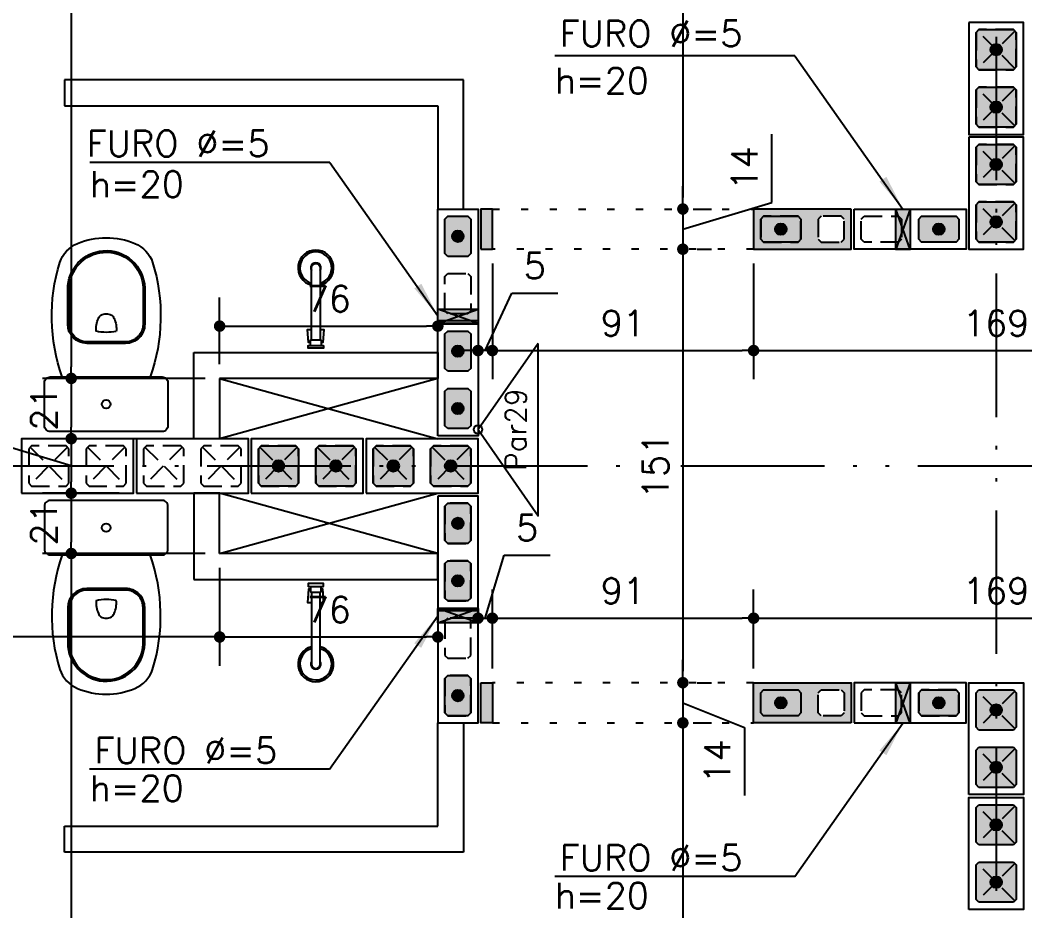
# Model space of a CAD drawing. Extents: x -14651 to 3487, y -4567 to -809.
# Drawn here: x 524 to 874, y -1744.1 to -1433.8 of the extents above; entities that cross this region are included whole.
import ezdxf
from ezdxf.enums import TextEntityAlignment as Align

# ---------------------------------------------------------------- set-up
doc = ezdxf.new("R2010")
doc.units = 0
doc.header["$LTSCALE"] = 25
for name, pattern in [('DASHED2', [0.375, 0.25, -0.125]), ('ESTILO_TQS_0002', [0.4, 0.1, -0.3]), ('ESTILO_TQS_0004', [3.3, 2, -0.4, 0.05, -0.4, 0.05, -0.4])]:
    doc.linetypes.add(name, pattern=pattern)
for name, color, linetype in [('203', 1, 'DASHED2'), ('213', 252, 'Continuous'), ('241', 2, 'Continuous'), ('247', 50, 'Continuous'), ('248', 100, 'Continuous'), ('253', 251, 'Continuous'), ('ALVENARIA NÃO ESTRUTURAL', 242, 'Continuous'), ('Arranque', 14, 'Continuous'), ('COTA', 1, 'Continuous'), ('EIXOS', 1, 'ESTILO_TQS_0004'), ('FERRO', 5, 'Continuous'), ('H2', 252, 'Continuous'), ('Linha_fina', 1, 'Continuous'), ('Pena_1', 1, 'Continuous'), ('Pena_2', 2, 'Continuous'), ('PORTA', 3, 'ESTILO_TQS_0002'), ('PROJ', 252, 'Continuous'), ('T1', 2, 'Continuous'), ('VIGA', 3, 'Continuous')]:
    doc.layers.add(name, color=color, linetype=linetype)
doc.styles.add('COTA', font='romans.shx')
doc.styles.add('Texto1', font='romans.shx', dxfattribs={"height": 9})
doc.dimstyles.new('forma', dxfattribs={"dimscale": 5, "dimtxt": 1.8, "dimasz": 0.8, "dimexe": 2, "dimexo": 1, "dimgap": 1, "dimtad": 1, "dimdec": 1, "dimzin": 9, "dimtxsty": 'COTA', "dimblk1": 'DOT', "dimblk2": 'DOT', "dimsah": 1, "dimcen": 0, "dimdle": 1, "dimclrd": 256, "dimclre": 256, "dimclrt": 2, "dimadec": 0, "dimazin": 0, "dimtfac": 1, "dimtdec": 0, "dimtmove": 0, "dimatfit": 3, "dimfxl": 1, "dimtolj": 1, "dimtzin": 0, "dimarcsym": 0})

# ---------------------------------------------------------------- blocks, each defined once
blk = doc.blocks.new('P4020')
blk.add_lwpolyline([(-19.5, -9.5), (19.5, -9.5), (19.5, 9.5), (-19.5, 9.5), (-19.5, -9.5)])
at = {"color": 1, "linetype": 'DASHED2'}
for points in [[(-17, -6), (-16, -7), (-4, -7), (-3, -6), (-3, 6), (-4, 7), (-16, 7), (-17, 6), (-17, -6)], [(3, -6), (4, -7), (16, -7), (17, -6), (17, 6), (16, 7), (4, 7), (3, 6), (3, -6)]]:
    blk.add_lwpolyline(points, dxfattribs=at)
at = {"layer": '203', "color": 253}
for p, q in [((-16.5, 6.5), (-3.5, -6.5)), ((-3.5, 6.5), (-16.5, -6.5)), ((16.5, 6.5), (3.5, -6.5)), ((3.5, 6.5), (16.5, -6.5))]:
    blk.add_line(p, q, dxfattribs=at)
blk = doc.blocks.new('P0515')
at = {"layer": '253'}
blk.add_hatch(color=210, dxfattribs=at).paths.add_polyline_path([(-2, -7), (2, -7), (2, 7), (-2, 7)])
blk.add_lwpolyline([(-2, -7), (2, -7), (2, 7), (-2, 7), (-2, -7)])
blk = doc.blocks.new('P3515')
at = {"layer": '248'}
h = blk.add_hatch(color=100, dxfattribs=at)
h.paths.add_polyline_path([(17, 7), (-17, 7), (-17, -7), (17, -7)])
h.paths.add_polyline_path([(-5.5, -3.5), (-6.5, -4.5), (-13.5, -4.5), (-14.5, -3.5), (-14.5, 3.5), (-13.5, 4.5), (-6.5, 4.5), (-5.5, 3.5)], flags=16)
h.paths.add_polyline_path([(0.5, 3.5), (1.5, 4.5), (13.5, 4.5), (14.5, 3.5), (14.5, -3.5), (13.5, -4.5), (1.5, -4.5), (0.5, -3.5)], flags=16)
blk.add_lwpolyline([(-17, -7), (17, -7), (17, 7), (-17, 7), (-17, -7)])
at = {"color": 1, "linetype": 'DASHED2'}
for points in [[(-14.5, -3.5), (-13.5, -4.5), (-6.5, -4.5), (-5.5, -3.5), (-5.5, 3.5), (-6.5, 4.5), (-13.5, 4.5), (-14.5, 3.5), (-14.5, -3.5)], [(0.5, -3.5), (1.5, -4.5), (13.5, -4.5), (14.5, -3.5), (14.5, 3.5), (13.5, 4.5), (1.5, 4.5), (0.5, 3.5), (0.5, -3.5)]]:
    blk.add_lwpolyline(points, dxfattribs=at)
blk = doc.blocks.new('P4015', base_point=(5842102.11612, -8124149.02973))
blk.add_lwpolyline([(5842082.61612, -8124156.02973), (5842121.61612, -8124156.02973), (5842121.61612, -8124142.02973), (5842082.61612, -8124142.02973), (5842082.61612, -8124156.02973)])
at = {"color": 1, "linetype": 'DASHED2'}
for points in [[(5842085.11612, -8124152.52973), (5842086.11612, -8124153.52973), (5842098.11612, -8124153.52973), (5842099.11612, -8124152.52973), (5842099.11612, -8124145.52973), (5842098.11612, -8124144.52973), (5842086.11612, -8124144.52973), (5842085.11612, -8124145.52973), (5842085.11612, -8124152.52973)], [(5842105.11612, -8124152.52973), (5842106.11612, -8124153.52973), (5842118.11612, -8124153.52973), (5842119.11612, -8124152.52973), (5842119.11612, -8124145.52973), (5842118.11612, -8124144.52973), (5842106.11612, -8124144.52973), (5842105.11612, -8124145.52973), (5842105.11612, -8124152.52973)]]:
    blk.add_lwpolyline(points, dxfattribs=at)
blk = doc.blocks.new('GR-1414')
at = {"layer": '213'}
h = blk.add_hatch(color=256, dxfattribs=at)
h.paths.add_polyline_path([(6, -7), (7, -6), (7, 6), (6, 7), (-6, 7), (-7, 6), (-7, -6), (-6, -7)])
h.paths.add_polyline_path([(2, 0, 1), (-2, 0, 1)], flags=16)
at = {"layer": 'Arranque'}
blk.add_hatch(color=256, dxfattribs=at).paths.add_polyline_path([(2, 0, 1), (-2, 0, 1)])
at = {"layer": '213'}
for p, q in [((-7, 6), (-6, 7)), ((-6, 7), (6, 7)), ((6, 7), (7, 6)), ((-7, -6), (-7, 6)), ((7, 6), (7, -6)), ((-6, -7), (-7, -6)), ((7, -6), (6, -7)), ((6, -7), (-6, -7))]:
    blk.add_line(p, q, dxfattribs=at)
at = {"layer": 'FERRO', "linetype": 'Continuous'}
blk.add_circle((0, 0), 2, dxfattribs=at)
blk = doc.blocks.new('GR-1409')
at = {"layer": '213'}
h = blk.add_hatch(color=256, dxfattribs=at)
h.paths.add_polyline_path([(-6, 4.5), (-7, 3.5), (-7, -3.5), (-6, -4.5), (6, -4.5), (7, -3.5), (7, 3.5), (6, 4.5)])
h.paths.add_polyline_path([(-2, 0, 1), (2, 0, 1)], flags=16)
at = {"layer": 'Arranque'}
blk.add_hatch(color=256, dxfattribs=at).paths.add_polyline_path([(-2, 0, 1), (2, 0, 1)])
at = {"layer": '213'}
blk.add_lwpolyline([(-7, 3.5), (-6, 4.5), (6, 4.5), (7, 3.5), (7, -3.5), (6, -4.5), (-6, -4.5), (-7, -3.5), (-7, 3.5)], dxfattribs=at)
at = {"layer": 'FERRO', "linetype": 'Continuous'}
blk.add_circle((0, 0), 2, dxfattribs=at)
blk = doc.blocks.new('A$C3139355f')
at = {"layer": 'ALVENARIA NÃO ESTRUTURAL'}
for p, q in [((683.08, -652.27), (683.08, -661.27)), ((822.08, -652.27), (683.08, -652.27)), ((822.08, -697.27), (822.08, -652.27)), ((683.08, -661.27), (813.08, -661.27)), ((813.08, -661.27), (813.08, -697.27)), ((813.08, -697.27), (822.08, -697.27)), ((728.08, -777.27), (728.08, -747.27)), ((728.08, -747.27), (813.08, -747.27)), ((813.08, -747.27), (813.08, -756.27)), ((813.08, -756.27), (737.08, -756.27)), ((737.08, -756.27), (737.08, -777.27)), ((737.08, -777.27), (728.08, -777.27)), ((728.08, -796.27), (728.08, -826.27)), ((737.08, -796.27), (728.08, -796.27)), ((737.08, -817.27), (737.08, -796.27)), ((813.08, -817.27), (737.08, -817.27)), ((813.08, -826.27), (813.08, -817.27)), ((728.08, -826.27), (813.08, -826.27)), ((813.08, -912.27), (813.08, -876.27)), ((813.08, -876.27), (822.08, -876.27)), ((822.08, -876.27), (822.08, -921.27)), ((683.08, -921.27), (683.08, -912.27)), ((683.08, -912.27), (813.08, -912.27)), ((822.08, -921.27), (683.08, -921.27))]:
    blk.add_line(p, q, dxfattribs=at)
at = {"layer": 'Pena_1'}
for p, q in [((737.08, -756.27), (813.08, -777.27)), ((813.08, -756.27), (737.08, -777.27)), ((737.08, -817.27), (813.08, -796.27)), ((813.08, -817.27), (737.08, -796.27))]:
    blk.add_line(p, q, dxfattribs=at)
at = {"layer": 'PROJ'}
for points in [[(682.27, -755.77, -0.160999), (681.41, -715.88, -0.2149), (687.58, -709.27, -0.2), (707.58, -709.27, -0.2149), (713.74, -715.88, -0.160999), (712.88, -755.77)], [(684.18, -737.43), (684.18, -725.16, -0.391339), (696.53, -711.8, -0.428196), (710.97, -724.75), (710.98, -737.43, -0.416194), (704.34, -744.07), (690.82, -744.07, -0.413638), (684.18, -737.43)], [(769.03, -742.82), (769.03, -717.77, -1), (772.13, -717.77), (772.13, -742.82)], [(773.08, -744.77, -0.414214), (773.28, -744.97), (773.28, -745.77), (767.88, -745.77), (767.88, -744.97, -0.414214), (768.08, -744.77), (773.08, -744.77)], [(768.48, -744.77, 0.414214), (768.68, -744.57), (768.68, -743.02, -0.414214), (768.88, -742.82), (772.28, -742.82), (772.48, -743.02), (772.48, -744.57, 0.414214), (772.68, -744.77)], [(682.27, -817.77, 0.160999), (681.41, -857.66, 0.2149), (687.58, -864.27, 0.2), (707.58, -864.27, 0.2149), (713.74, -857.66, 0.160999), (712.88, -817.77)], [(684.18, -836.11), (684.18, -848.38, 0.391339), (696.53, -861.74, 0.428196), (710.97, -848.79), (710.98, -836.11, 0.416194), (704.34, -829.47), (690.82, -829.47, 0.413638), (684.18, -836.11)], [(773.08, -828.77, 0.414214), (773.28, -828.57), (773.28, -827.77), (767.88, -827.77), (767.88, -828.57, 0.414214), (768.08, -828.77), (773.08, -828.77)], [(768.48, -828.77, -0.414214), (768.68, -828.97), (768.68, -830.52, 0.414214), (768.88, -830.72), (772.28, -830.72), (772.48, -830.52), (772.48, -828.97, -0.414214), (772.68, -828.77)], [(769.03, -830.72), (769.03, -855.77, 1), (772.13, -855.77), (772.13, -830.72)]]:
    blk.add_lwpolyline(points, format="xyb", dxfattribs=at)
for points in [[(684.74, -737.43), (684.74, -725.16, -0.391339), (696.57, -712.36, -0.428002), (710.4, -724.76), (710.41, -737.43, -0.416278), (704.34, -743.51), (690.82, -743.51, -0.413625)], [(701.09, -739.88, -0.10791), (694.07, -739.84, -0.124585), (694.84, -735.38, -0.161338), (695.71, -734.19, -0.122351), (697.58, -733.74, -0.122351), (699.44, -734.19, -0.167944), (700.31, -735.38, -0.125904), (701.09, -739.88)], [(676.08, -761.77), (676.08, -758.17), (676.08, -757.77, -0.414214), (678.08, -755.77), (717.08, -755.77, -0.414214), (719.08, -757.77), (719.08, -772.77, -0.414214), (717.08, -774.77), (678.08, -774.77, -0.414214), (676.08, -772.77)], [(676.08, -811.77), (676.08, -815.37), (676.08, -815.77, 0.414214), (678.08, -817.77), (717.08, -817.77, 0.414214), (719.08, -815.77), (719.08, -800.77, 0.414214), (717.08, -798.77), (678.08, -798.77, 0.414214), (676.08, -800.77)], [(684.74, -836.11), (684.74, -848.38, 0.391339), (696.57, -861.17, 0.428002), (710.4, -848.78), (710.41, -836.1, 0.416278), (704.34, -830.03), (690.82, -830.03, 0.413625)], [(701.09, -833.66, 0.10791), (694.07, -833.7, 0.124585), (694.84, -838.16, 0.161338), (695.71, -839.35, 0.122351), (697.58, -839.8, 0.122351), (699.44, -839.35, 0.167944), (700.31, -838.16, 0.125904), (701.09, -833.66)]]:
    blk.add_lwpolyline(points, format="xyb", close=True, dxfattribs=at)
for points in [[(768.68, -743.81), (768.08, -743.81), (767.69, -739.24), (769.03, -739.24)], [(772.13, -739.24), (773.39, -739.24), (773.07, -743.81), (772.48, -743.81)], [(768.68, -829.73), (768.08, -829.73), (767.69, -834.3), (769.03, -834.3)], [(772.13, -834.3), (773.39, -834.3), (773.07, -829.73), (772.48, -829.73)]]:
    blk.add_lwpolyline(points, dxfattribs=at)
for centre in [(697.58, -765.27), (697.58, -808.27)]:
    blk.add_circle(centre, 1.5, dxfattribs=at)
for centre, radius, start, end in [((770.58, -717.77), 6.2, 284.4854, 255.5176), ((770.58, -717.77), 5.54, 286.2501, 253.7533), ((770.58, -717.77), 1.79, 329.7652, 210.2549), ((770.58, -855.77), 6.2, 104.4824, 75.5146), ((770.58, -855.77), 5.54, 106.2467, 73.7499), ((770.58, -855.77), 1.79, 149.7451, 30.2348)]:
    blk.add_arc(centre, radius, start, end, dxfattribs=at)
blk = doc.blocks.new('_Dot')
at = {"color": 0, "linetype": 'ByBlock', "lineweight": -2}
blk.add_line((-0.5, 0), (-1, 0), dxfattribs=at)
at = {"color": 0, "linetype": 'ByBlock', "const_width": 0.5}
blk.add_lwpolyline([(-0.25, 0, 1), (0.25, 0, 1)], format="xyb", close=True, dxfattribs=at)
blk = doc.blocks.new('*D149')
at = {"layer": 'COTA', "lineweight": -2, "transparency": 16777216}
for p, q in [((793.52, -1238.6), (744.87, -1238.6)), ((754.87, -1242.6), (754.87, -1495.6)), ((759.87, -1499.6), (764.87, -1499.6))]:
    blk.add_line(p, q, dxfattribs=at)
at = {"layer": 'Defpoints', "color": 0, "transparency": 16777216}
for p in [(798.52, -1238.6), (754.87, -1499.6), (754.87, -1499.6)]:
    blk.add_point(p, dxfattribs=at)
at = {"layer": 'COTA', "lineweight": -2, "transparency": 16777216, "xscale": 4, "yscale": 4, "zscale": 4}
for p, rotation in [((754.87, -1238.6), 90), ((754.87, -1499.6), 270)]:
    blk.add_blockref('_Dot', p, dxfattribs=dict(at, rotation=rotation))
at = {"layer": 'COTA', "color": 2, "transparency": 16777216, "insert": (745.37, -1369.1), "char_height": 9, "attachment_point": 5, "rotation": 90, "style": 'COTA'}
blk.add_mtext('\\A1;261 ', dxfattribs=at)
blk = doc.blocks.new('*D150')
at = {"layer": 'COTA', "lineweight": -2, "transparency": 16777216}
for p, q in [((785.87, -1497.3), (785.87, -1473.58)), ((754.87, -1495.6), (754.87, -1491.6)), ((754.87, -1506.6), (785.87, -1497.3)), ((754.87, -1499.6), (754.87, -1513.6)), ((754.87, -1499.6), (754.87, -1513.6)), ((759.87, -1499.6), (764.87, -1499.6)), ((759.87, -1513.6), (764.87, -1513.6)), ((754.87, -1517.6), (754.87, -1521.6))]:
    blk.add_line(p, q, dxfattribs=at)
at = {"layer": 'Defpoints', "color": 0, "transparency": 16777216}
for p in [(754.87, -1499.6), (754.87, -1513.6), (754.87, -1513.6)]:
    blk.add_point(p, dxfattribs=at)
at = {"layer": 'COTA', "lineweight": -2, "transparency": 16777216, "xscale": 4, "yscale": 4, "zscale": 4}
for p, rotation in [((754.87, -1499.6), 270), ((754.87, -1513.6), 90)]:
    blk.add_blockref('_Dot', p, dxfattribs=dict(at, rotation=rotation))
at = {"layer": 'COTA', "color": 2, "transparency": 16777216, "insert": (776.37, -1485.44), "char_height": 9, "attachment_point": 5, "rotation": 90, "style": 'COTA'}
blk.add_mtext('\\A1;14 ', dxfattribs=at)
blk = doc.blocks.new('*D151')
at = {"layer": 'COTA', "lineweight": -2, "transparency": 16777216}
for p, q in [((759.87, -1513.6), (764.87, -1513.6)), ((754.87, -1517.6), (754.87, -1660.6)), ((759.87, -1664.6), (764.87, -1664.6))]:
    blk.add_line(p, q, dxfattribs=at)
at = {"layer": 'Defpoints', "color": 0, "transparency": 16777216}
for p in [(754.87, -1513.6), (754.87, -1664.6), (754.87, -1664.6)]:
    blk.add_point(p, dxfattribs=at)
at = {"layer": 'COTA', "lineweight": -2, "transparency": 16777216, "xscale": 4, "yscale": 4, "zscale": 4}
for p, rotation in [((754.87, -1513.6), 90), ((754.87, -1664.6), 270)]:
    blk.add_blockref('_Dot', p, dxfattribs=dict(at, rotation=rotation))
at = {"layer": 'COTA', "color": 2, "transparency": 16777216, "insert": (745.37, -1589.1), "char_height": 9, "attachment_point": 5, "rotation": 90, "style": 'COTA'}
blk.add_mtext('\\A1;151 ', dxfattribs=at)
blk = doc.blocks.new('*D152')
at = {"layer": 'COTA', "lineweight": -2, "transparency": 16777216}
for p, q in [((754.87, -1660.6), (754.87, -1656.6)), ((754.87, -1664.6), (754.87, -1678.6)), ((754.87, -1664.6), (754.87, -1678.6)), ((759.87, -1664.6), (764.87, -1664.6)), ((754.87, -1671.6), (776.37, -1680.22)), ((759.87, -1678.6), (764.87, -1678.6)), ((754.87, -1682.6), (754.87, -1686.6)), ((776.37, -1680.22), (776.37, -1703.93))]:
    blk.add_line(p, q, dxfattribs=at)
at = {"layer": 'Defpoints', "color": 0, "transparency": 16777216}
for p in [(754.87, -1664.6), (754.87, -1678.6), (754.87, -1678.6)]:
    blk.add_point(p, dxfattribs=at)
at = {"layer": 'COTA', "lineweight": -2, "transparency": 16777216, "xscale": 4, "yscale": 4, "zscale": 4}
for p, rotation in [((754.87, -1664.6), 270), ((754.87, -1678.6), 90)]:
    blk.add_blockref('_Dot', p, dxfattribs=dict(at, rotation=rotation))
at = {"layer": 'COTA', "color": 2, "transparency": 16777216, "insert": (766.87, -1692.07), "char_height": 9, "attachment_point": 5, "rotation": 90, "style": 'COTA'}
blk.add_mtext('\\A1;14 ', dxfattribs=at)
blk = doc.blocks.new('*D153')
at = {"layer": 'COTA', "lineweight": -2, "transparency": 16777216}
for p, q in [((759.87, -1678.6), (764.87, -1678.6)), ((754.87, -1682.6), (754.87, -1935.6)), ((793.52, -1939.6), (744.87, -1939.6))]:
    blk.add_line(p, q, dxfattribs=at)
at = {"layer": 'Defpoints', "color": 0, "transparency": 16777216}
for p in [(754.87, -1678.6), (754.87, -1939.6), (798.52, -1939.6)]:
    blk.add_point(p, dxfattribs=at)
at = {"layer": 'COTA', "lineweight": -2, "transparency": 16777216, "xscale": 4, "yscale": 4, "zscale": 4}
for p, rotation in [((754.87, -1678.6), 90), ((754.87, -1939.6), 270)]:
    blk.add_blockref('_Dot', p, dxfattribs=dict(at, rotation=rotation))
at = {"layer": 'COTA', "color": 2, "transparency": 16777216, "insert": (745.37, -1809.1), "char_height": 9, "attachment_point": 5, "rotation": 90, "style": 'COTA'}
blk.add_mtext('\\A1;261 ', dxfattribs=at)
blk = doc.blocks.new('*D156')
at = {"layer": 'COTA', "lineweight": -2, "transparency": 16777216}
for p, q in [((548.52, -1028.6), (531.84, -1028.6)), ((541.84, -1032.6), (541.84, -1554.6)), ((588.52, -1558.6), (531.84, -1558.6))]:
    blk.add_line(p, q, dxfattribs=at)
at = {"layer": 'Defpoints', "color": 0, "transparency": 16777216}
for p in [(553.52, -1028.6), (541.84, -1558.6), (593.52, -1558.6)]:
    blk.add_point(p, dxfattribs=at)
at = {"layer": 'COTA', "lineweight": -2, "transparency": 16777216, "xscale": 4, "yscale": 4, "zscale": 4}
for p, rotation in [((541.84, -1028.6), 90), ((541.84, -1558.6), 270)]:
    blk.add_blockref('_Dot', p, dxfattribs=dict(at, rotation=rotation))
at = {"layer": 'COTA', "color": 2, "transparency": 16777216, "insert": (532.34, -1293.6), "char_height": 9, "attachment_point": 5, "rotation": 90, "style": 'COTA'}
blk.add_mtext('\\A1;530 ', dxfattribs=at)
blk = doc.blocks.new('*D157')
at = {"layer": 'COTA', "lineweight": -2, "transparency": 16777216}
for p, q in [((588.52, -1558.6), (531.84, -1558.6)), ((541.84, -1562.6), (541.84, -1575.6)), ((588.52, -1579.6), (531.84, -1579.6))]:
    blk.add_line(p, q, dxfattribs=at)
at = {"layer": 'Defpoints', "color": 0, "transparency": 16777216}
for p in [(593.52, -1558.6), (541.84, -1579.6), (593.52, -1579.6)]:
    blk.add_point(p, dxfattribs=at)
at = {"layer": 'COTA', "lineweight": -2, "transparency": 16777216, "xscale": 4, "yscale": 4, "zscale": 4}
for p, rotation in [((541.84, -1558.6), 90), ((541.84, -1579.6), 270)]:
    blk.add_blockref('_Dot', p, dxfattribs=dict(at, rotation=rotation))
at = {"layer": 'COTA', "color": 2, "transparency": 16777216, "insert": (532.34, -1569.1), "char_height": 9, "attachment_point": 5, "rotation": 90, "style": 'COTA'}
blk.add_mtext('\\A1;21 ', dxfattribs=at)
blk = doc.blocks.new('*D158')
at = {"layer": 'COTA', "lineweight": -2, "transparency": 16777216}
for p, q in [((519.84, -1582.5), (519.84, -1559.64)), ((588.52, -1579.6), (531.84, -1579.6)), ((541.84, -1589.1), (519.84, -1582.5)), ((541.84, -1583.6), (541.84, -1594.6)), ((558.52, -1598.6), (531.84, -1598.6))]:
    blk.add_line(p, q, dxfattribs=at)
at = {"layer": 'Defpoints', "color": 0, "transparency": 16777216}
for p in [(593.52, -1579.6), (541.84, -1598.6), (563.52, -1598.6)]:
    blk.add_point(p, dxfattribs=at)
at = {"layer": 'COTA', "lineweight": -2, "transparency": 16777216, "xscale": 4, "yscale": 4, "zscale": 4}
for p, rotation in [((541.84, -1579.6), 90), ((541.84, -1598.6), 270)]:
    blk.add_blockref('_Dot', p, dxfattribs=dict(at, rotation=rotation))
at = {"layer": 'COTA', "color": 2, "transparency": 16777216, "insert": (510.34, -1571.07), "char_height": 9, "attachment_point": 5, "rotation": 90, "style": 'COTA'}
blk.add_mtext('\\A1;19 ', dxfattribs=at)
blk = doc.blocks.new('*D159')
at = {"layer": 'COTA', "lineweight": -2, "transparency": 16777216}
for p, q in [((558.52, -1598.6), (531.84, -1598.6)), ((541.84, -1602.6), (541.84, -1615.6)), ((588.52, -1619.6), (531.84, -1619.6))]:
    blk.add_line(p, q, dxfattribs=at)
at = {"layer": 'Defpoints', "color": 0, "transparency": 16777216}
for p in [(563.52, -1598.6), (541.84, -1619.6), (593.52, -1619.6)]:
    blk.add_point(p, dxfattribs=at)
at = {"layer": 'COTA', "lineweight": -2, "transparency": 16777216, "xscale": 4, "yscale": 4, "zscale": 4}
for p, rotation in [((541.84, -1598.6), 90), ((541.84, -1619.6), 270)]:
    blk.add_blockref('_Dot', p, dxfattribs=dict(at, rotation=rotation))
at = {"layer": 'COTA', "color": 2, "transparency": 16777216, "insert": (532.34, -1609.1), "char_height": 9, "attachment_point": 5, "rotation": 90, "style": 'COTA'}
blk.add_mtext('\\A1;21 ', dxfattribs=at)
blk = doc.blocks.new('*D160')
at = {"layer": 'COTA', "lineweight": -2, "transparency": 16777216}
for p, q in [((588.52, -1619.6), (531.84, -1619.6)), ((541.84, -1623.6), (541.84, -2145.6)), ((536.84, -2149.6), (531.84, -2149.6))]:
    blk.add_line(p, q, dxfattribs=at)
at = {"layer": 'Defpoints', "color": 0, "transparency": 16777216}
for p in [(593.52, -1619.6), (541.84, -2149.6), (541.84, -2149.6)]:
    blk.add_point(p, dxfattribs=at)
at = {"layer": 'COTA', "lineweight": -2, "transparency": 16777216, "xscale": 4, "yscale": 4, "zscale": 4}
for p, rotation in [((541.84, -1619.6), 90), ((541.84, -2149.6), 270)]:
    blk.add_blockref('_Dot', p, dxfattribs=dict(at, rotation=rotation))
at = {"layer": 'COTA', "color": 2, "transparency": 16777216, "insert": (532.34, -1884.6), "char_height": 9, "attachment_point": 5, "rotation": 90, "style": 'COTA'}
blk.add_mtext('\\A1;530 ', dxfattribs=at)
blk = doc.blocks.new('_IDNPAR_2')
at = {"color": 3}
blk.add_lwpolyline([(1, -0.7), (0, 0), (-1, -0.7)], close=True, dxfattribs=at)
blk.add_circle((0, 0), 0.05, dxfattribs=at)
at = {"layer": '247', "color": 2, "style": 'COTA', "flags": 8}
blk.add_attdef('ID', text='', height=0.24, dxfattribs=at).set_placement((0, -0.438), align=Align.MIDDLE_CENTER)
blk = doc.blocks.new('*D222')
at = {"layer": 'COTA', "lineweight": -2, "transparency": 16777216}
for p, q in [((688.52, -1518.6), (688.52, -1558.91)), ((779.52, -1518.6), (779.52, -1558.91)), ((692.52, -1548.91), (775.52, -1548.91))]:
    blk.add_line(p, q, dxfattribs=at)
at = {"layer": 'Defpoints', "color": 0, "transparency": 16777216}
for p in [(688.52, -1513.6), (779.52, -1513.6), (779.52, -1548.91)]:
    blk.add_point(p, dxfattribs=at)
at = {"layer": 'COTA', "lineweight": -2, "transparency": 16777216, "xscale": 4, "yscale": 4, "zscale": 4, "rotation": 180}
blk.add_blockref('_Dot', (688.52, -1548.91), dxfattribs=at)
at = {"layer": 'COTA', "lineweight": -2, "transparency": 16777216, "xscale": 4, "yscale": 4, "zscale": 4}
blk.add_blockref('_Dot', (779.52, -1548.91), dxfattribs=at)
at = {"layer": 'COTA', "color": 2, "transparency": 16777216, "insert": (734.02, -1539.41), "char_height": 9, "attachment_point": 5, "style": 'COTA'}
blk.add_mtext('\\A1;91 ', dxfattribs=at)
blk = doc.blocks.new('*D223')
at = {"layer": 'COTA', "lineweight": -2, "transparency": 16777216}
for p, q in [((779.52, -1518.6), (779.52, -1558.91)), ((948.52, -1518.6), (948.52, -1558.91)), ((783.52, -1548.91), (944.52, -1548.91))]:
    blk.add_line(p, q, dxfattribs=at)
at = {"layer": 'Defpoints', "color": 0, "transparency": 16777216}
for p in [(779.52, -1513.6), (948.52, -1513.6), (948.52, -1548.91)]:
    blk.add_point(p, dxfattribs=at)
at = {"layer": 'COTA', "lineweight": -2, "transparency": 16777216, "xscale": 4, "yscale": 4, "zscale": 4, "rotation": 180}
blk.add_blockref('_Dot', (779.52, -1548.91), dxfattribs=at)
at = {"layer": 'COTA', "lineweight": -2, "transparency": 16777216, "xscale": 4, "yscale": 4, "zscale": 4}
blk.add_blockref('_Dot', (948.52, -1548.91), dxfattribs=at)
at = {"layer": 'COTA', "color": 2, "transparency": 16777216, "insert": (864.02, -1539.41), "char_height": 9, "attachment_point": 5, "style": 'COTA'}
blk.add_mtext('\\A1;169 ', dxfattribs=at)
blk = doc.blocks.new('*D238')
at = {"layer": 'COTA', "lineweight": -2, "transparency": 16777216}
for p, q in [((683.52, -1518.6), (683.52, -1558.91)), ((688.52, -1518.6), (688.52, -1558.91)), ((686.02, -1548.91), (695.32, -1528.86)), ((695.32, -1528.86), (711.32, -1528.86)), ((679.52, -1548.91), (675.52, -1548.91)), ((688.52, -1548.91), (683.52, -1548.91)), ((688.52, -1548.91), (683.52, -1548.91)), ((692.52, -1548.91), (696.52, -1548.91))]:
    blk.add_line(p, q, dxfattribs=at)
at = {"layer": 'Defpoints', "color": 0, "transparency": 16777216}
for p in [(683.52, -1513.6), (688.52, -1513.6), (683.52, -1548.91)]:
    blk.add_point(p, dxfattribs=at)
at = {"layer": 'COTA', "lineweight": -2, "transparency": 16777216, "xscale": 4, "yscale": 4, "zscale": 4}
blk.add_blockref('_Dot', (683.52, -1548.91), dxfattribs=at)
at = {"layer": 'COTA', "lineweight": -2, "transparency": 16777216, "xscale": 4, "yscale": 4, "zscale": 4, "rotation": 180}
blk.add_blockref('_Dot', (688.52, -1548.91), dxfattribs=at)
at = {"layer": 'COTA', "color": 2, "transparency": 16777216, "insert": (703.32, -1519.36), "char_height": 9, "attachment_point": 5, "style": 'COTA'}
blk.add_mtext('\\A1;5 ', dxfattribs=at)
blk = doc.blocks.new('*D239')
at = {"layer": 'COTA', "lineweight": -2, "transparency": 16777216}
for p, q in [((686.02, -1642.13), (692.62, -1620.13)), ((692.62, -1620.13), (708.62, -1620.13)), ((683.52, -1654.1), (683.52, -1632.13)), ((688.52, -1659.6), (688.52, -1632.13)), ((679.52, -1642.13), (675.52, -1642.13)), ((683.52, -1642.13), (688.52, -1642.13)), ((683.52, -1642.13), (688.52, -1642.13)), ((692.52, -1642.13), (696.52, -1642.13))]:
    blk.add_line(p, q, dxfattribs=at)
at = {"layer": 'Defpoints', "color": 0, "transparency": 16777216}
for p in [(688.52, -1642.13), (683.52, -1659.1), (688.52, -1664.6)]:
    blk.add_point(p, dxfattribs=at)
at = {"layer": 'COTA', "lineweight": -2, "transparency": 16777216, "xscale": 4, "yscale": 4, "zscale": 4}
blk.add_blockref('_Dot', (683.52, -1642.13), dxfattribs=at)
at = {"layer": 'COTA', "lineweight": -2, "transparency": 16777216, "xscale": 4, "yscale": 4, "zscale": 4, "rotation": 180}
blk.add_blockref('_Dot', (688.52, -1642.13), dxfattribs=at)
at = {"layer": 'COTA', "color": 2, "transparency": 16777216, "insert": (700.62, -1610.63), "char_height": 9, "attachment_point": 5, "style": 'COTA'}
blk.add_mtext('\\A1;5 ', dxfattribs=at)
blk = doc.blocks.new('*D240')
at = {"layer": 'COTA', "lineweight": -2, "transparency": 16777216}
for p, q in [((688.52, -1659.6), (688.52, -1632.13)), ((779.52, -1659.6), (779.52, -1632.13)), ((692.52, -1642.13), (775.52, -1642.13))]:
    blk.add_line(p, q, dxfattribs=at)
at = {"layer": 'Defpoints', "color": 0, "transparency": 16777216}
for p in [(779.52, -1642.13), (688.52, -1664.6), (779.52, -1664.6)]:
    blk.add_point(p, dxfattribs=at)
at = {"layer": 'COTA', "lineweight": -2, "transparency": 16777216, "xscale": 4, "yscale": 4, "zscale": 4, "rotation": 180}
blk.add_blockref('_Dot', (688.52, -1642.13), dxfattribs=at)
at = {"layer": 'COTA', "lineweight": -2, "transparency": 16777216, "xscale": 4, "yscale": 4, "zscale": 4}
blk.add_blockref('_Dot', (779.52, -1642.13), dxfattribs=at)
at = {"layer": 'COTA', "color": 2, "transparency": 16777216, "insert": (734.02, -1632.63), "char_height": 9, "attachment_point": 5, "style": 'COTA'}
blk.add_mtext('\\A1;91 ', dxfattribs=at)
blk = doc.blocks.new('*D241')
at = {"layer": 'COTA', "lineweight": -2, "transparency": 16777216}
for p, q in [((779.52, -1659.6), (779.52, -1632.13)), ((948.52, -1659.6), (948.52, -1632.13)), ((783.52, -1642.13), (944.52, -1642.13))]:
    blk.add_line(p, q, dxfattribs=at)
at = {"layer": 'Defpoints', "color": 0, "transparency": 16777216}
for p in [(948.52, -1642.13), (779.52, -1664.6), (948.52, -1664.6)]:
    blk.add_point(p, dxfattribs=at)
at = {"layer": 'COTA', "lineweight": -2, "transparency": 16777216, "xscale": 4, "yscale": 4, "zscale": 4, "rotation": 180}
blk.add_blockref('_Dot', (779.52, -1642.13), dxfattribs=at)
at = {"layer": 'COTA', "lineweight": -2, "transparency": 16777216, "xscale": 4, "yscale": 4, "zscale": 4}
blk.add_blockref('_Dot', (948.52, -1642.13), dxfattribs=at)
at = {"layer": 'COTA', "color": 2, "transparency": 16777216, "insert": (864.02, -1632.63), "char_height": 9, "attachment_point": 5, "style": 'COTA'}
blk.add_mtext('\\A1;169 ', dxfattribs=at)
blk = doc.blocks.new('*D264')
at = {"layer": 'COTA', "lineweight": -2, "transparency": 16777216}
for p, q in [((593.52, -1624.6), (593.52, -1658.68)), ((669.52, -1624.1), (669.52, -1658.68)), ((597.52, -1648.68), (665.52, -1648.68))]:
    blk.add_line(p, q, dxfattribs=at)
at = {"layer": 'Defpoints', "color": 0, "transparency": 16777216}
for p in [(593.52, -1619.6), (669.52, -1619.1), (669.52, -1648.68)]:
    blk.add_point(p, dxfattribs=at)
at = {"layer": 'COTA', "lineweight": -2, "transparency": 16777216, "xscale": 4, "yscale": 4, "zscale": 4, "rotation": 180}
blk.add_blockref('_Dot', (593.52, -1648.68), dxfattribs=at)
at = {"layer": 'COTA', "lineweight": -2, "transparency": 16777216, "xscale": 4, "yscale": 4, "zscale": 4}
blk.add_blockref('_Dot', (669.52, -1648.68), dxfattribs=at)
at = {"layer": 'COTA', "color": 2, "transparency": 16777216, "insert": (631.52, -1639.18), "char_height": 9, "attachment_point": 5, "style": 'COTA'}
blk.add_mtext('\\A1;76 ', dxfattribs=at)
blk = doc.blocks.new('*D265')
at = {"layer": 'COTA', "lineweight": -2, "transparency": 16777216}
for p, q in [((593.52, -1553.6), (593.52, -1530.39)), ((669.52, -1553.6), (669.52, -1530.39)), ((597.52, -1540.39), (665.52, -1540.39))]:
    blk.add_line(p, q, dxfattribs=at)
at = {"layer": 'Defpoints', "color": 0, "transparency": 16777216}
for p in [(669.52, -1540.39), (593.52, -1558.6), (669.52, -1558.6)]:
    blk.add_point(p, dxfattribs=at)
at = {"layer": 'COTA', "lineweight": -2, "transparency": 16777216, "xscale": 4, "yscale": 4, "zscale": 4, "rotation": 180}
blk.add_blockref('_Dot', (593.52, -1540.39), dxfattribs=at)
at = {"layer": 'COTA', "lineweight": -2, "transparency": 16777216, "xscale": 4, "yscale": 4, "zscale": 4}
blk.add_blockref('_Dot', (669.52, -1540.39), dxfattribs=at)
at = {"layer": 'COTA', "color": 2, "transparency": 16777216, "insert": (631.52, -1530.89), "char_height": 9, "attachment_point": 5, "style": 'COTA'}
blk.add_mtext('\\A1;76 ', dxfattribs=at)
blk = doc.blocks.new('*D270')
at = {"layer": 'COTA', "lineweight": -2, "transparency": 16777216}
for p, q in [((213.52, -1624.6), (213.52, -1658.68)), ((593.52, -1624.6), (593.52, -1658.68)), ((589.52, -1648.68), (217.52, -1648.68))]:
    blk.add_line(p, q, dxfattribs=at)
at = {"layer": 'Defpoints', "color": 0, "transparency": 16777216}
for p in [(213.52, -1619.6), (593.52, -1619.6), (213.52, -1648.68)]:
    blk.add_point(p, dxfattribs=at)
at = {"layer": 'COTA', "lineweight": -2, "transparency": 16777216, "xscale": 4, "yscale": 4, "zscale": 4, "rotation": 180}
blk.add_blockref('_Dot', (213.52, -1648.68), dxfattribs=at)
at = {"layer": 'COTA', "lineweight": -2, "transparency": 16777216, "xscale": 4, "yscale": 4, "zscale": 4}
blk.add_blockref('_Dot', (593.52, -1648.68), dxfattribs=at)
at = {"layer": 'COTA', "color": 2, "transparency": 16777216, "insert": (403.52, -1639.18), "char_height": 9, "attachment_point": 5, "style": 'COTA'}
blk.add_mtext('\\A1;380 ', dxfattribs=at)
blk = doc.blocks.new('ss')
at = {"layer": 'Linha_fina'}
blk.add_solid([(0, 0), (-2.501, -0.287), (-2.499, 0.296)], dxfattribs=at)

msp = doc.modelspace()

# ---------------------------------------------------------------- hatches: boundary and pattern name
at = {"layer": 'H2'}
for points in [[(834.01, -1499.61), (829.01, -1499.61), (831.5, -1506.62)], [(831.5, -1506.62), (829.01, -1499.61), (829.01, -1513.61)], [(834.01, -1499.61), (831.5, -1506.62), (834.01, -1513.65)], [(831.5, -1506.62), (829.01, -1513.61), (829.01, -1513.65), (834.01, -1513.65)], [(834.01, -1513.65), (831.5, -1506.62), (829.01, -1513.61), (829.01, -1513.65)], [(669.52, -1539.43), (676.55, -1536.93), (669.56, -1534.43), (669.52, -1534.43)], [(676.55, -1536.93), (683.56, -1534.43), (669.56, -1534.43)], [(683.56, -1539.43), (683.56, -1534.43), (676.55, -1536.93)], [(683.56, -1539.43), (676.55, -1536.93), (669.52, -1539.43)], [(676.51, -1641.26), (669.52, -1638.77), (669.48, -1638.77), (669.48, -1643.77)], [(669.48, -1643.77), (676.51, -1641.26), (669.52, -1638.77), (669.48, -1638.77)], [(683.52, -1643.77), (676.51, -1641.26), (669.48, -1643.77)], [(676.51, -1641.26), (683.52, -1638.77), (669.52, -1638.77)], [(683.52, -1643.77), (683.52, -1638.77), (676.51, -1641.26)], [(834.01, -1664.61), (829.01, -1664.61), (831.5, -1671.62)], [(831.5, -1671.62), (829.01, -1664.61), (829.01, -1678.61)], [(834.01, -1664.61), (831.5, -1671.62), (834.01, -1678.65)], [(831.5, -1671.62), (829.01, -1678.61), (829.01, -1678.65), (834.01, -1678.65)], [(834.01, -1678.65), (831.5, -1671.62), (829.01, -1678.61), (829.01, -1678.65)]]:
    msp.add_hatch(color=256, dxfattribs=at).paths.add_polyline_path(points)

# ---------------------------------------------------------------- linework, layer by layer
at = {"layer": 'EIXOS'}
for p, q in [((864.02, -862.07), (864.02, -2320.64)), ((11.7, -1589.1), (3391.36, -1589.1))]:
    msp.add_line(p, q, dxfattribs=at)
at = {"layer": 'Linha_fina'}
for p, q in [((793.84, -1446.2), (710.27, -1446.2)), ((793.84, -1446.2), (831.51, -1499.61)), ((631.85, -1483.43), (548.28, -1483.43)), ((631.85, -1483.43), (669.52, -1536.84)), ((631.81, -1694.68), (669.48, -1641.27)), ((793.84, -1732.07), (831.51, -1678.65)), ((631.81, -1694.68), (548.24, -1694.68)), ((793.84, -1732.07), (710.27, -1732.07))]:
    msp.add_line(p, q, dxfattribs=at)
at = {"layer": 'Pena_2', "ltscale": 0.5}
for points in [[(829.01, -1499.61), (834.01, -1499.61), (834.01, -1513.65), (829.01, -1513.65)], [(683.56, -1534.43), (683.56, -1539.43), (669.52, -1539.43), (669.52, -1534.43)], [(683.52, -1638.77), (683.52, -1643.77), (669.48, -1643.77), (669.48, -1638.77)], [(829.01, -1664.61), (834.01, -1664.61), (834.01, -1678.65), (829.01, -1678.65)]]:
    msp.add_lwpolyline(points, close=True, dxfattribs=at)
at = {"layer": 'PORTA'}
for points in [[(688.52, -1499.6), (779.52, -1499.6), (779.52, -1513.6), (688.52, -1513.6)], [(688.52, -1678.6), (779.52, -1678.6), (779.52, -1664.6), (688.52, -1664.6)]]:
    msp.add_lwpolyline(points, close=True, dxfattribs=at)
at = {"layer": 'VIGA', "ltscale": 0.5}
for p, q in [((834.01, -1499.61), (829.01, -1513.61)), ((834.01, -1513.65), (829.01, -1499.61)), ((669.52, -1539.43), (683.56, -1534.43)), ((683.56, -1539.43), (669.56, -1534.43)), ((669.48, -1643.77), (683.52, -1638.77)), ((683.52, -1643.77), (669.52, -1638.77)), ((834.01, -1664.61), (829.01, -1678.61)), ((834.01, -1678.65), (829.01, -1664.61))]:
    msp.add_line(p, q, dxfattribs=at)

# ---------------------------------------------------------------- block references
for name, p in [('GR-1414', (864.02, -1444.1)), ('GR-1414', (864.02, -1464.1)), ('GR-1414', (864.02, -1484.1)), ('GR-1414', (864.02, -1504.1)), ('GR-1409', (789.02, -1506.6)), ('GR-1409', (844.02, -1506.6)), ('GR-1414', (614.02, -1589.1)), ('GR-1414', (634.02, -1589.1)), ('GR-1414', (654.02, -1589.1)), ('GR-1414', (674.02, -1589.1)), ('GR-1409', (789.02, -1671.6)), ('GR-1409', (844.02, -1671.6)), ('GR-1414', (864.02, -1674.1)), ('GR-1414', (864.02, -1694.1)), ('GR-1414', (864.02, -1714.1)), ('GR-1414', (864.02, -1734.1))]:
    msp.add_blockref(name, p)
at = {"rotation": 90}
for p in [(676.52, -1509.1), (676.52, -1549.1), (676.52, -1569.1), (676.52, -1609.1), (676.52, -1629.1), (676.52, -1669.1)]:
    msp.add_blockref('GR-1409', p, dxfattribs=at)
at = {"layer": '241'}
for name, p, rotation in [('P4020', (864.02, -1454.1), 270), ('P4020', (864.02, -1494.1), 270), ('P3515', (796.52, -1506.6), 180), ('P4015', (676.52, -1619.1), 270.0000000000021), ('P4015', (676.52, -1659.1), 270.0000000000021)]:
    msp.add_blockref(name, p, dxfattribs=dict(at, rotation=rotation))
at = {"layer": '241', "xscale": -1}
for name, p, rotation in [('P4015', (676.52, -1519.1), 270), ('P4015', (834.02, -1506.6), 180), ('P4015', (676.52, -1559.1), 270), ('P0515', (686.52, -1671.6), 180), ('P4020', (864.02, -1684.1), 270), ('P4020', (864.02, -1724.1), 270)]:
    msp.add_blockref(name, p, dxfattribs=dict(at, rotation=rotation))
at = {"layer": '241'}
for name, p in [('P0515', (686.52, -1506.6)), ('P4020', (544.02, -1589.1)), ('P4020', (584.02, -1589.1)), ('P4020', (624.02, -1589.1)), ('P4020', (664.02, -1589.1)), ('P4015', (834.02, -1671.6))]:
    msp.add_blockref(name, p, dxfattribs=at)
at = {"layer": '241', "xscale": -1}
msp.add_blockref('P3515', (796.52, -1671.6), dxfattribs=at)
at = {"layer": '247', "linetype": 'Continuous', "xscale": 30, "yscale": 30, "zscale": 30, "rotation": 90}
msp.add_blockref('_IDNPAR_2', (683.52, -1576.44), dxfattribs=at).add_auto_attribs({'ID': 'Par29'})
at = {"layer": 'ALVENARIA NÃO ESTRUTURAL'}
msp.add_blockref('A$C3139355f', (-143.56, -802.33), dxfattribs=at)
at = {"layer": 'COTA', "yscale": 4.999999999999998, "zscale": 4.999999999999998}
for p, xscale, rotation in [((831.51, -1499.61), -4.999999999999998, 123.6559025255237), ((669.52, -1536.84), -4.999999999999998, 123.6559025255237), ((669.48, -1641.27), 4.999999999999998, 56.34409747447633), ((831.51, -1678.65), 4.999999999999998, 56.34409747447633)]:
    msp.add_blockref('ss', p, dxfattribs=dict(at, xscale=xscale, rotation=rotation))

# ---------------------------------------------------------------- texts
at = {"layer": 'T1', "style": 'Texto1'}
for s, p in [('FURO Ø=5', (711.96, -1442.99)), ('h=20', (710.29, -1459.39)), ('FURO Ø=5', (547.23, -1481.29)), ('h=20', (548.3, -1495.46)), ('FURO Ø=5', (549.94, -1692.68)), ('h=20', (548.26, -1705.89)), ('FURO Ø=5', (711.96, -1730.06)), ('h=20', (710.29, -1743.27))]:
    msp.add_text(s, height=9, dxfattribs=at).set_placement(p)

# ---------------------------------------------------------------- dimensions: what is measured, and where the dimension line sits
at = {"layer": 'COTA'}
for base, p1, p2, override, picture, middle in [((541.84, -1558.6), (553.52, -1028.6), (593.52, -1558.6), {"dimpost": ' '}, '*D156', (532.34, -1293.6)), ((754.87, -1499.6), (798.52, -1238.6), (754.87, -1499.6), {"dimpost": ' ', "dimtmove": 1}, '*D149', (745.37, -1369.1)), ((754.87, -1513.6), (754.87, -1499.6), (754.87, -1513.6), {"dimpost": ' ', "dimtmove": 1}, '*D150', (776.37, -1492.3)), ((754.87, -1664.6), (754.87, -1513.6), (754.87, -1664.6), {"dimpost": ' ', "dimtmove": 1}, '*D151', (745.37, -1589.1)), ((541.84, -1598.6), (593.52, -1579.6), (563.52, -1598.6), {"dimpost": ' ', "dimtmove": 1}, '*D158', (510.34, -1577.5)), ((541.84, -2149.6), (593.52, -1619.6), (541.84, -2149.6), {"dimpost": ' ', "dimtmove": 1}, '*D160', (532.34, -1884.6)), ((754.87, -1939.6), (754.87, -1678.6), (798.52, -1939.6), {"dimpost": ' ', "dimtmove": 1}, '*D153', (745.37, -1809.1))]:
    dim = msp.add_linear_dim(base=base, p1=p1, p2=p2, angle=90, dimstyle='forma', override=override, dxfattribs=at)
    dim.commit()
    dim.dimension.update_dxf_attribs({"geometry": picture, "text_midpoint": middle})
dim = msp.add_linear_dim(base=(683.52, -1548.91), p1=(688.52, -1513.6), p2=(683.52, -1513.6), dimstyle='forma', override={"dimpost": ' ', "dimtmove": 1}, dxfattribs=at)
dim.commit()
dim.dimension.update_dxf_attribs({"geometry": '*D238', "text_midpoint": (700.32, -1528.86), "dimtype": 128})
for base, p1, p2, override, picture, middle in [((779.52, -1548.91), (688.52, -1513.6), (779.52, -1513.6), {"dimpost": ' '}, '*D222', (734.02, -1539.41)), ((948.52, -1548.91), (779.52, -1513.6), (948.52, -1513.6), {"dimpost": ' ', "dimtmove": 1}, '*D223', (864.02, -1539.41)), ((669.52, -1540.39), (593.52, -1558.6), (669.52, -1558.6), {"dimpost": ' '}, '*D265', (631.52, -1530.89)), ((688.52, -1642.13), (683.52, -1659.1), (688.52, -1664.6), {"dimpost": ' ', "dimtmove": 1}, '*D239', (697.62, -1610.63)), ((213.52, -1648.68), (593.52, -1619.6), (213.52, -1619.6), {"dimpost": ' '}, '*D270', (403.52, -1639.18)), ((669.52, -1648.68), (593.52, -1619.6), (669.52, -1619.1), {"dimpost": ' '}, '*D264', (631.52, -1639.18)), ((779.52, -1642.13), (688.52, -1664.6), (779.52, -1664.6), {"dimpost": ' ', "dimtmove": 1}, '*D240', (734.02, -1632.63)), ((948.52, -1642.13), (779.52, -1664.6), (948.52, -1664.6), {"dimpost": ' ', "dimtmove": 1}, '*D241', (864.02, -1632.63))]:
    dim = msp.add_linear_dim(base=base, p1=p1, p2=p2, dimstyle='forma', override=override, dxfattribs=at)
    dim.commit()
    dim.dimension.update_dxf_attribs({"geometry": picture, "text_midpoint": middle})
for base, p1, p2, picture, middle in [((541.84, -1579.6), (593.52, -1558.6), (593.52, -1579.6), '*D157', (541.84, -1569.1)), ((541.84, -1619.6), (563.52, -1598.6), (593.52, -1619.6), '*D159', (541.84, -1609.1)), ((754.87, -1678.6), (754.87, -1664.6), (754.87, -1678.6), '*D152', (776.37, -1685.22))]:
    dim = msp.add_linear_dim(base=base, p1=p1, p2=p2, angle=90, dimstyle='forma', override={"dimpost": ' ', "dimtmove": 1}, dxfattribs=at)
    dim.commit()
    dim.dimension.update_dxf_attribs({"geometry": picture, "text_midpoint": middle, "dimtype": 128})

doc.saveas('drawing.dxf')
